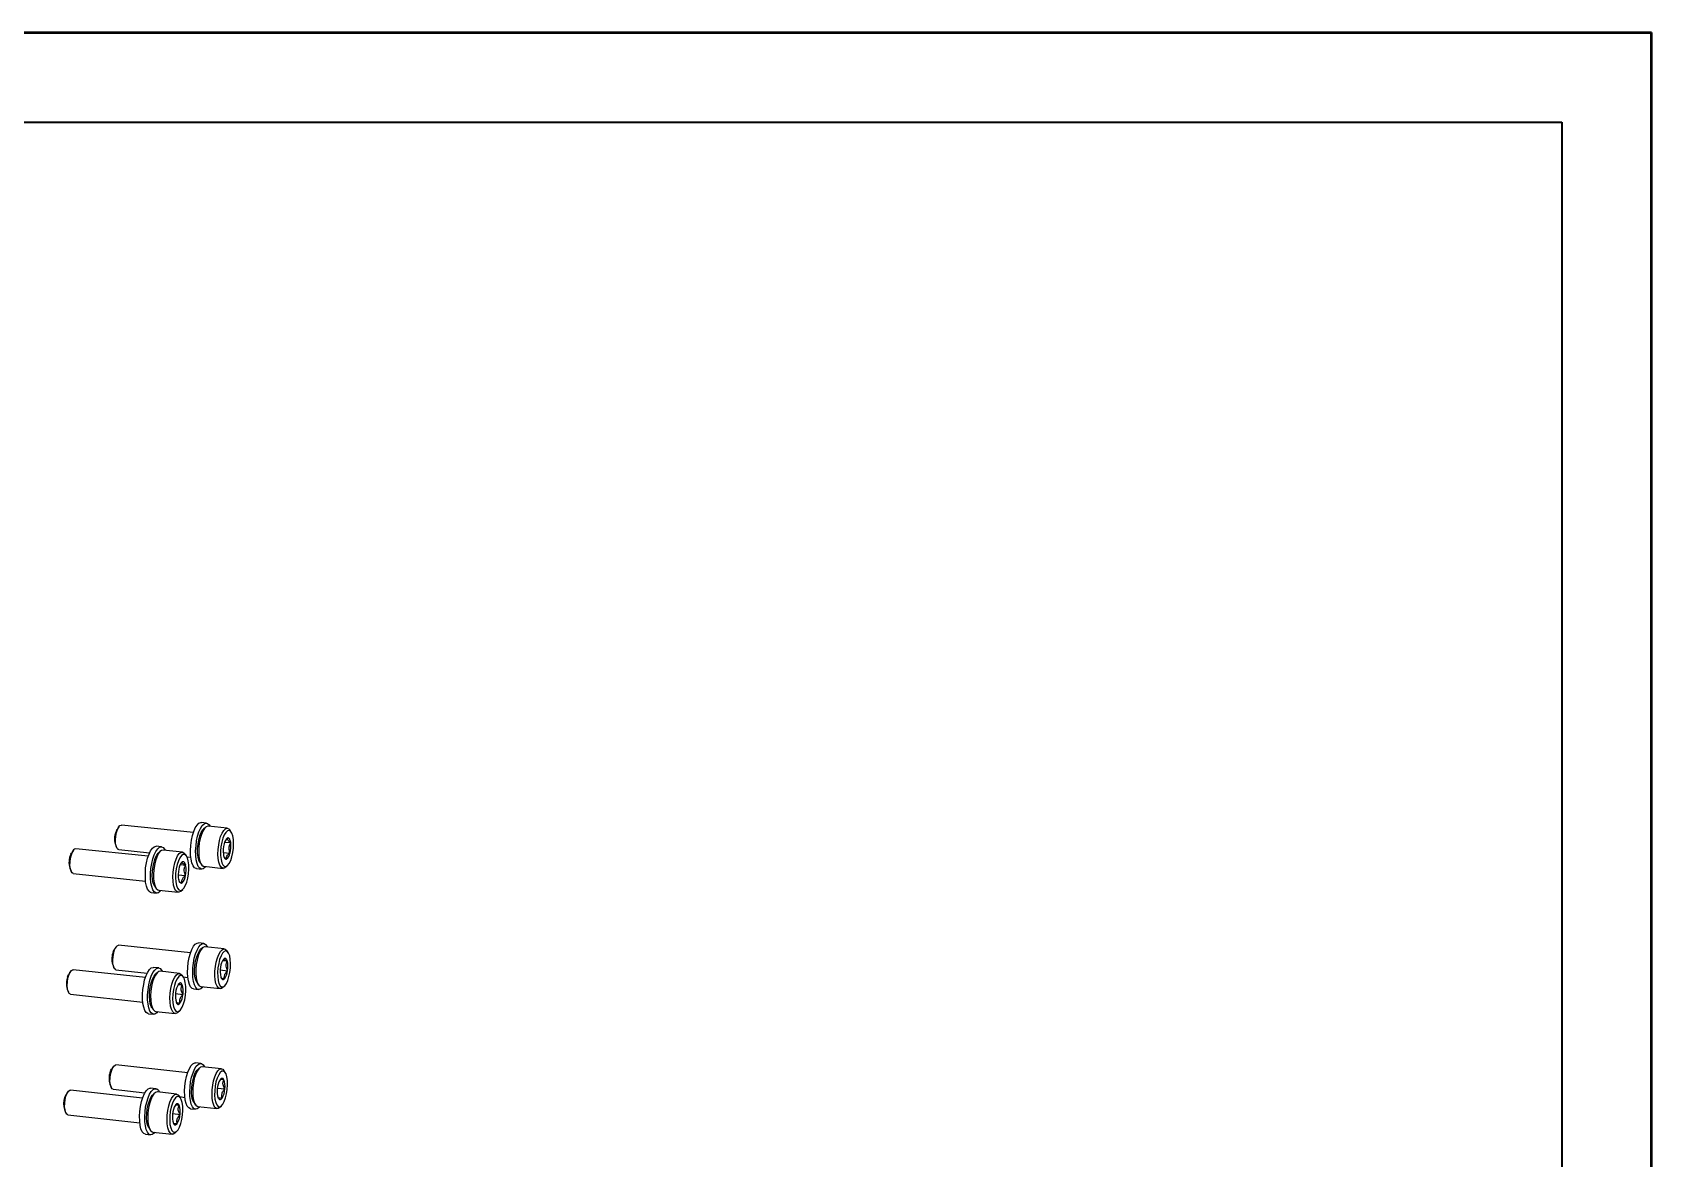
# Model space of a CAD drawing. Header units: millimetres. Extents: x 0 to 279, y 0 to 216.
# Drawn here: x 165 to 279.4, y 136.3 to 215.9 of the extents above; entities that cross this region are included whole.
import ezdxf

# ---------------------------------------------------------------- set-up
doc = ezdxf.new("R2010")
doc.units = ezdxf.units.MM
doc.layers.add('PAGE_BORDER', color=7, linetype='Continuous')

msp = doc.modelspace()

# ---------------------------------------------------------------- linework, layer by layer
at = {"color": 7, "linetype": 'Continuous', "lineweight": 50}
for p in [(0, 215.9), (279.4, 0)]:
    msp.add_line(p, (279.4, 215.9), dxfattribs=at)
at = {"color": 7, "linetype": 'Continuous', "lineweight": 25}
for p, q in [((170.94, 159.58), (170.95, 159.59)), ((171.08, 159.77), (170.95, 159.59)), ((176.34, 159.37), (171.26, 159.9)), ((177.27, 160.04), (176.91, 160.08)), ((177.19, 159.72), (177.06, 159.61)), ((178.74, 159.67), (177.38, 159.81)), ((179.02, 159.4), (178.92, 159.55)), ((167.86, 158.1), (167.73, 157.92)), ((173.15, 157.69), (168.04, 158.22)), ((170.83, 158.52), (170.92, 158.32)), ((171.07, 158.16), (173.25, 157.94)), ((174.09, 158.36), (173.72, 158.4)), ((174, 158.05), (173.87, 157.93)), ((175.57, 157.99), (174.2, 158.13)), ((178.45, 157.96), (178.93, 157.91)), ((178.56, 158.7), (178.99, 158.66)), ((167.61, 156.85), (167.7, 156.64)), ((167.68, 157.84), (167.73, 157.92)), ((175.42, 157.11), (175.8, 157.07)), ((175.56, 157.29), (175.49, 157.23)), ((175.85, 157.72), (175.74, 157.87)), ((175.88, 157.66), (176.16, 157.63)), ((176.56, 156.82), (176.92, 156.78)), ((176.81, 157.25), (176.91, 157.11)), ((177.08, 156.99), (178.44, 156.84)), ((178.64, 156.92), (178.76, 157.04)), ((167.85, 156.48), (172.96, 155.94)), ((175.27, 156.38), (175.79, 156.33)), ((173.37, 155.13), (173.74, 155.09)), ((173.62, 155.56), (173.72, 155.42)), ((173.89, 155.29), (175.26, 155.15)), ((175.46, 155.23), (175.59, 155.35)), ((170.68, 150.96), (170.75, 151.1)), ((170.88, 151.29), (170.75, 151.1)), ((176.14, 150.86), (171.06, 151.41)), ((177.07, 151.53), (176.7, 151.57)), ((176.98, 151.22), (176.85, 151.1)), ((178.53, 151.15), (177.17, 151.3)), ((170.64, 150.04), (170.72, 149.83)), ((178.42, 150.34), (178.74, 150.31)), ((178.8, 150.89), (178.71, 151.03)), ((167.67, 149.56), (167.54, 149.37)), ((172.95, 149.13), (167.85, 149.68)), ((170.87, 149.68), (173.08, 149.44)), ((173.89, 149.8), (173.52, 149.84)), ((173.8, 149.48), (173.67, 149.36)), ((175.37, 149.42), (174, 149.57)), ((175.64, 149.15), (175.54, 149.3)), ((175.63, 149.17), (175.95, 149.13)), ((178.24, 149.66), (178.76, 149.61)), ((167.42, 148.3), (167.51, 148.1)), ((167.66, 147.94), (172.76, 147.39)), ((175.08, 147.99), (175.6, 147.93)), ((175.27, 148.64), (175.55, 148.61)), ((176.35, 148.32), (176.71, 148.28)), ((176.6, 148.75), (176.69, 148.61)), ((176.87, 148.48), (178.23, 148.34)), ((178.42, 148.42), (178.55, 148.54)), ((173.16, 146.57), (173.53, 146.53)), ((173.41, 147), (173.51, 146.86)), ((173.69, 146.73), (175.05, 146.59)), ((175.25, 146.67), (175.38, 146.79)), ((176.86, 143.05), (176.5, 143.09)), ((170.69, 142.83), (170.56, 142.65)), ((175.94, 142.39), (170.87, 142.95)), ((176.78, 142.74), (176.65, 142.62)), ((178.33, 142.67), (176.97, 142.82)), ((178.59, 142.41), (178.5, 142.55)), ((167.48, 141.05), (167.35, 140.87)), ((172.75, 140.6), (167.66, 141.17)), ((170.44, 141.59), (170.53, 141.38)), ((170.67, 141.23), (172.92, 140.98)), ((173.69, 141.27), (173.32, 141.31)), ((173.6, 140.96), (173.47, 140.84)), ((175.16, 140.89), (173.8, 141.04)), ((175.43, 140.62), (175.34, 140.76)), ((178.04, 141.31), (178.56, 141.25)), ((167.23, 139.8), (167.31, 139.59)), ((175.38, 140.71), (175.74, 140.66)), ((176.13, 139.86), (176.5, 139.82)), ((176.39, 140.28), (176.48, 140.14)), ((176.65, 140.02), (178.01, 139.87)), ((178.09, 140.64), (178.37, 140.61)), ((178.2, 139.95), (178.33, 140.06)), ((167.47, 139.43), (172.56, 138.87)), ((173.21, 138.48), (173.3, 138.34)), ((174.88, 139.51), (175.4, 139.45)), ((174.93, 138.83), (175.2, 138.8)), ((172.96, 138.05), (173.32, 138.01)), ((173.48, 138.21), (174.84, 138.06)), ((175.04, 138.14), (175.17, 138.26))]:
    msp.add_line(p, q, dxfattribs=at)
at = {"color": 7, "linetype": 'Continuous', "lineweight": 25, "flags": 128}
for points in [[(171.07, 158.16), (171.03, 158.17), (170.95, 158.25), (170.89, 158.4), (170.85, 158.61), (170.84, 158.85), (170.86, 159.11), (170.91, 159.36), (170.98, 159.58), (171.06, 159.75)], [(171.06, 159.75), (171.15, 159.86), (171.25, 159.9), (171.26, 159.9)], [(176.56, 156.82), (176.54, 156.82), (176.43, 156.88), (176.32, 157.02), (176.24, 157.22), (176.18, 157.48), (176.15, 157.78), (176.14, 158.11), (176.16, 158.46), (176.21, 158.82), (176.28, 159.15), (176.37, 159.45), (176.48, 159.7), (176.6, 159.9), (176.73, 160.02), (176.86, 160.08), (176.91, 160.08)], [(177.23, 156.97), (177.16, 156.89), (177.03, 156.8), (176.91, 156.79), (176.79, 156.85), (176.69, 156.98), (176.61, 157.18), (176.55, 157.44), (176.51, 157.74), (176.5, 158.08), (176.53, 158.43), (176.57, 158.78), (176.64, 159.11), (176.74, 159.41), (176.85, 159.66), (176.97, 159.86), (177.1, 159.98), (177.23, 160.04), (177.35, 160.01), (177.46, 159.92), (177.53, 159.79)], [(176.81, 157.25), (176.73, 157.41), (176.67, 157.64), (176.64, 157.92), (176.64, 158.23), (176.67, 158.54), (176.72, 158.85), (176.8, 159.14), (176.9, 159.37), (177.01, 159.55), (177.06, 159.61)], [(177.38, 159.81), (177.36, 159.81), (177.24, 159.77), (177.12, 159.66), (177.01, 159.47), (176.91, 159.24), (176.82, 158.95), (176.76, 158.64), (176.73, 158.31), (176.72, 157.99), (176.73, 157.69), (176.78, 157.42), (176.85, 157.21), (176.94, 157.07), (177.04, 156.99), (177.08, 156.99)], [(178.64, 156.92), (178.52, 156.85), (178.41, 156.85), (178.3, 156.92), (178.21, 157.07), (178.14, 157.28), (178.1, 157.54), (178.08, 157.84), (178.09, 158.17), (178.13, 158.49), (178.19, 158.81), (178.27, 159.09), (178.37, 159.33), (178.49, 159.51), (178.61, 159.63), (178.72, 159.67), (178.84, 159.63), (178.92, 159.55)], [(178.87, 157.18), (178.98, 157.39), (179.07, 157.65), (179.13, 157.95), (179.17, 158.27), (179.19, 158.58), (179.17, 158.87), (179.13, 159.13), (179.06, 159.33), (178.97, 159.46), (178.86, 159.51), (178.75, 159.48), (178.63, 159.38), (178.52, 159.2), (178.43, 158.97), (178.35, 158.68), (178.29, 158.37), (178.27, 158.06), (178.27, 157.75), (178.3, 157.47), (178.35, 157.24), (178.43, 157.08), (178.53, 156.99), (178.64, 156.97), (178.76, 157.04), (178.87, 157.18)], [(167.85, 156.48), (167.78, 156.52), (167.7, 156.63), (167.65, 156.81), (167.62, 157.04), (167.63, 157.29), (167.66, 157.55), (167.72, 157.79), (167.79, 157.99)], [(173.37, 155.13), (173.32, 155.14), (173.21, 155.22), (173.11, 155.37), (173.03, 155.59), (172.97, 155.86), (172.95, 156.17), (172.95, 156.52), (172.97, 156.87), (173.03, 157.22), (173.11, 157.55), (173.21, 157.84), (173.32, 158.08), (173.45, 158.26), (173.58, 158.37), (173.71, 158.4), (173.72, 158.4)], [(174.05, 155.28), (173.95, 155.17), (173.82, 155.09), (173.69, 155.1), (173.58, 155.18), (173.48, 155.33), (173.4, 155.55), (173.34, 155.82), (173.31, 156.14), (173.31, 156.48), (173.34, 156.83), (173.4, 157.18), (173.48, 157.51), (173.58, 157.8), (173.69, 158.04), (173.82, 158.22), (173.95, 158.33), (174.08, 158.36), (174.2, 158.32), (174.3, 158.2), (174.35, 158.12)], [(173.62, 155.56), (173.59, 155.61), (173.51, 155.8), (173.46, 156.05), (173.44, 156.34), (173.45, 156.65), (173.49, 156.97), (173.56, 157.28), (173.64, 157.55), (173.75, 157.77), (173.86, 157.92), (173.87, 157.93)], [(174.2, 158.13), (174.1, 158.11), (173.98, 158.02), (173.86, 157.86), (173.75, 157.64), (173.66, 157.36), (173.59, 157.05), (173.54, 156.73), (173.52, 156.4), (173.53, 156.09), (173.57, 155.81), (173.64, 155.58), (173.72, 155.41), (173.82, 155.31), (173.89, 155.29)], [(175.46, 155.23), (175.43, 155.2), (175.31, 155.15), (175.19, 155.17), (175.09, 155.27), (175.01, 155.43), (174.94, 155.66), (174.91, 155.94), (174.9, 156.25), (174.92, 156.58), (174.96, 156.91), (175.03, 157.22), (175.12, 157.49), (175.23, 157.72), (175.35, 157.88), (175.47, 157.97), (175.59, 157.99), (175.69, 157.92), (175.74, 157.87)], [(178.99, 158.66), (178.97, 158.73), (178.95, 158.8), (178.93, 158.86), (178.91, 158.91), (178.88, 158.95), (178.85, 158.98), (178.81, 158.99), (178.78, 158.99)], [(175.77, 155.61), (175.87, 155.86), (175.94, 156.15), (175.99, 156.46), (176.02, 156.78), (176.01, 157.09), (175.98, 157.36), (175.92, 157.58), (175.83, 157.74), (175.73, 157.82), (175.62, 157.82), (175.5, 157.75), (175.39, 157.59), (175.28, 157.38), (175.19, 157.11), (175.13, 156.8), (175.09, 156.48), (175.08, 156.17), (175.1, 155.88), (175.15, 155.63), (175.22, 155.44), (175.32, 155.32), (175.43, 155.27), (175.54, 155.31), (175.66, 155.43), (175.77, 155.61)], [(175.8, 157.07), (175.78, 157.14), (175.75, 157.19), (175.73, 157.24), (175.7, 157.28), (175.67, 157.3), (175.63, 157.31), (175.6, 157.31), (175.56, 157.29)], [(178.47, 157.82), (178.48, 157.75), (178.5, 157.68), (178.52, 157.62), (178.54, 157.57), (178.57, 157.53), (178.6, 157.5), (178.64, 157.49), (178.67, 157.49)], [(175.31, 156.04), (175.32, 155.97), (175.35, 155.91), (175.37, 155.86), (175.4, 155.83), (175.44, 155.81), (175.47, 155.8), (175.5, 155.8), (175.54, 155.81)], [(170.87, 149.68), (170.83, 149.69), (170.75, 149.77), (170.69, 149.92), (170.66, 150.12), (170.65, 150.36), (170.67, 150.62), (170.71, 150.87), (170.78, 151.09)], [(170.78, 151.09), (170.87, 151.27), (170.96, 151.37), (171.06, 151.41), (171.06, 151.41)], [(176.35, 148.32), (176.26, 148.35), (176.15, 148.46), (176.06, 148.64), (175.99, 148.88), (175.95, 149.16), (175.93, 149.49), (175.94, 149.84), (175.98, 150.19), (176.04, 150.53), (176.13, 150.84), (176.24, 151.11), (176.36, 151.33), (176.48, 151.48), (176.61, 151.56), (176.7, 151.57)], [(177.02, 148.47), (177, 148.44), (176.87, 148.32), (176.74, 148.28), (176.62, 148.31), (176.51, 148.42), (176.42, 148.6), (176.35, 148.84), (176.31, 149.13), (176.3, 149.45), (176.31, 149.8), (176.35, 150.15), (176.41, 150.49), (176.5, 150.8), (176.6, 151.07), (176.72, 151.29), (176.85, 151.44), (176.98, 151.52), (177.1, 151.52), (177.21, 151.45), (177.31, 151.31), (177.33, 151.28)], [(176.6, 148.75), (176.53, 148.88), (176.47, 149.1), (176.43, 149.37), (176.43, 149.67), (176.45, 149.98), (176.5, 150.3), (176.58, 150.58), (176.67, 150.83), (176.78, 151.02), (176.85, 151.1)], [(177.17, 151.3), (177.12, 151.3), (177.01, 151.24), (176.89, 151.11), (176.78, 150.91), (176.68, 150.66), (176.6, 150.36), (176.54, 150.04), (176.51, 149.72), (176.51, 149.4), (176.53, 149.11), (176.58, 148.86), (176.66, 148.67), (176.75, 148.54), (176.86, 148.49), (176.87, 148.48)], [(178.42, 148.42), (178.34, 148.36), (178.22, 148.34), (178.11, 148.39), (178.02, 148.52), (177.94, 148.71), (177.89, 148.96), (177.87, 149.25), (177.87, 149.57), (177.9, 149.9), (177.96, 150.22), (178.04, 150.51), (178.14, 150.76), (178.25, 150.96), (178.37, 151.09), (178.48, 151.15), (178.6, 151.13), (178.7, 151.04), (178.71, 151.03)], [(178.78, 148.92), (178.86, 149.19), (178.93, 149.49), (178.96, 149.81), (178.97, 150.12), (178.95, 150.41), (178.91, 150.65), (178.83, 150.84), (178.74, 150.96), (178.64, 151), (178.52, 150.96), (178.41, 150.84), (178.3, 150.66), (178.2, 150.41), (178.13, 150.12), (178.08, 149.81), (178.05, 149.49), (178.06, 149.19), (178.09, 148.92), (178.15, 148.7), (178.24, 148.55), (178.34, 148.47), (178.45, 148.47), (178.56, 148.55), (178.68, 148.71), (178.78, 148.92)], [(178.74, 150.31), (178.71, 150.37), (178.69, 150.41), (178.66, 150.45), (178.63, 150.47), (178.6, 150.48), (178.56, 150.48), (178.52, 150.46), (178.49, 150.43)], [(167.66, 147.94), (167.65, 147.94), (167.56, 148), (167.49, 148.13), (167.45, 148.32), (167.43, 148.55), (167.44, 148.81), (167.48, 149.07), (167.54, 149.3)], [(167.45, 149.19), (167.52, 149.34), (167.54, 149.37)], [(167.54, 149.3), (167.62, 149.49), (167.72, 149.62), (167.81, 149.68), (167.85, 149.68)], [(173.16, 146.57), (173.12, 146.58), (173.01, 146.66), (172.91, 146.8), (172.83, 147.02), (172.77, 147.29), (172.74, 147.6), (172.74, 147.94), (172.77, 148.29), (172.83, 148.64), (172.9, 148.97), (173, 149.27), (173.12, 149.51), (173.24, 149.69), (173.37, 149.8), (173.5, 149.84), (173.52, 149.84)], [(173.84, 146.72), (173.75, 146.62), (173.62, 146.54), (173.49, 146.54), (173.37, 146.62), (173.27, 146.76), (173.2, 146.98), (173.14, 147.25), (173.11, 147.56), (173.11, 147.9), (173.14, 148.25), (173.19, 148.6), (173.27, 148.93), (173.37, 149.23), (173.48, 149.47), (173.61, 149.65), (173.74, 149.76), (173.87, 149.8), (173.99, 149.76), (174.1, 149.65), (174.15, 149.55)], [(173.41, 147), (173.37, 147.07), (173.3, 147.26), (173.26, 147.51), (173.24, 147.81), (173.25, 148.12), (173.29, 148.44), (173.36, 148.74), (173.45, 149.01), (173.56, 149.22), (173.67, 149.36)], [(174, 149.57), (173.9, 149.55), (173.78, 149.46), (173.66, 149.3), (173.55, 149.08), (173.46, 148.81), (173.39, 148.5), (173.34, 148.17), (173.32, 147.84), (173.33, 147.53), (173.37, 147.25), (173.43, 147.03), (173.51, 146.86), (173.61, 146.76), (173.69, 146.73)], [(175.25, 146.67), (175.22, 146.64), (175.1, 146.59), (174.98, 146.61), (174.88, 146.71), (174.8, 146.88), (174.73, 147.11), (174.7, 147.38), (174.69, 147.7), (174.71, 148.02), (174.76, 148.35), (174.83, 148.66), (174.92, 148.93), (175.03, 149.15), (175.15, 149.31), (175.27, 149.4), (175.38, 149.42), (175.49, 149.35), (175.54, 149.3)], [(175.65, 147.27), (175.73, 147.56), (175.78, 147.87), (175.81, 148.19), (175.81, 148.5), (175.77, 148.77), (175.72, 149), (175.64, 149.16), (175.54, 149.25), (175.42, 149.26), (175.31, 149.19), (175.19, 149.04), (175.09, 148.83), (175, 148.57), (174.93, 148.27), (174.89, 147.95), (174.87, 147.63), (174.89, 147.34), (174.94, 147.08), (175.01, 146.89), (175.1, 146.76), (175.21, 146.71), (175.32, 146.74), (175.44, 146.85), (175.55, 147.03), (175.65, 147.27)], [(178.29, 149.15), (178.31, 149.09), (178.34, 149.05), (178.37, 149.01), (178.4, 148.99), (178.43, 148.98), (178.47, 148.98), (178.5, 149), (178.54, 149.03)], [(175.55, 148.61), (175.53, 148.66), (175.5, 148.7), (175.47, 148.73), (175.44, 148.74), (175.4, 148.74), (175.36, 148.73), (175.33, 148.71), (175.29, 148.67)], [(175.13, 147.36), (175.16, 147.31), (175.19, 147.27), (175.22, 147.25), (175.25, 147.23), (175.29, 147.23), (175.32, 147.25), (175.36, 147.27), (175.39, 147.31)], [(176.13, 139.86), (176.02, 139.91), (175.91, 140.03), (175.83, 140.22), (175.77, 140.47), (175.73, 140.77), (175.72, 141.1), (175.74, 141.45), (175.79, 141.8), (175.86, 142.13), (175.95, 142.44), (176.06, 142.69), (176.18, 142.9), (176.31, 143.03), (176.44, 143.09), (176.5, 143.09)], [(176.8, 140), (176.75, 139.94), (176.62, 139.84), (176.5, 139.82), (176.38, 139.87), (176.28, 139.99), (176.19, 140.18), (176.13, 140.43), (176.1, 140.73), (176.09, 141.06), (176.11, 141.41), (176.15, 141.76), (176.22, 142.09), (176.32, 142.4), (176.43, 142.65), (176.55, 142.86), (176.67, 142.99), (176.8, 143.05), (176.92, 143.04), (177.03, 142.95), (177.12, 142.81)], [(170.67, 141.23), (170.6, 141.27), (170.53, 141.38), (170.48, 141.55), (170.45, 141.78), (170.46, 142.03), (170.49, 142.28), (170.55, 142.52)], [(170.46, 142.42), (170.52, 142.59), (170.56, 142.65)], [(170.55, 142.52), (170.63, 142.72), (170.72, 142.87), (170.81, 142.94), (170.87, 142.95)], [(176.39, 140.28), (176.37, 140.3), (176.29, 140.48), (176.24, 140.72), (176.22, 141), (176.23, 141.31), (176.26, 141.62), (176.32, 141.93), (176.4, 142.2), (176.5, 142.43), (176.62, 142.59), (176.65, 142.62)], [(176.97, 142.82), (176.95, 142.82), (176.84, 142.79), (176.72, 142.68), (176.6, 142.5), (176.5, 142.26), (176.41, 141.98), (176.35, 141.67), (176.31, 141.34), (176.3, 141.02), (176.31, 140.72), (176.36, 140.46), (176.42, 140.25), (176.51, 140.1), (176.62, 140.03), (176.65, 140.02)], [(178.2, 139.95), (178.09, 139.87), (177.97, 139.87), (177.87, 139.95), (177.78, 140.1), (177.71, 140.31), (177.67, 140.57), (177.66, 140.87), (177.67, 141.19), (177.71, 141.52), (177.77, 141.83), (177.86, 142.11), (177.96, 142.35), (178.07, 142.53), (178.19, 142.64), (178.31, 142.67), (178.42, 142.64), (178.5, 142.55)], [(178.62, 140.62), (178.69, 140.91), (178.74, 141.22), (178.76, 141.54), (178.75, 141.84), (178.71, 142.1), (178.65, 142.31), (178.57, 142.45), (178.46, 142.51), (178.35, 142.5), (178.24, 142.41), (178.13, 142.25), (178.02, 142.02), (177.94, 141.75), (177.88, 141.44), (177.85, 141.13), (177.84, 140.82), (177.86, 140.54), (177.92, 140.3), (177.99, 140.12), (178.09, 140.02), (178.19, 139.99), (178.31, 140.04), (178.42, 140.17), (178.53, 140.37), (178.62, 140.62)], [(178.5, 141.9), (178.47, 141.95), (178.44, 141.98), (178.41, 142), (178.38, 142), (178.34, 142), (178.31, 141.98), (178.27, 141.95), (178.24, 141.9)], [(167.25, 140.64), (167.32, 140.81), (167.35, 140.87)], [(167.34, 140.75), (167.42, 140.95), (167.51, 141.09), (167.61, 141.16), (167.66, 141.17)], [(172.96, 138.05), (172.95, 138.05), (172.83, 138.11), (172.73, 138.23), (172.64, 138.43), (172.58, 138.68), (172.55, 138.99), (172.54, 139.32), (172.56, 139.67), (172.61, 140.02), (172.68, 140.36), (172.77, 140.66), (172.88, 140.92), (173.01, 141.12), (173.14, 141.25), (173.27, 141.31), (173.32, 141.31)], [(173.63, 138.2), (173.57, 138.13), (173.44, 138.03), (173.32, 138.01), (173.2, 138.06), (173.1, 138.19), (173.01, 138.39), (172.95, 138.64), (172.91, 138.94), (172.91, 139.28), (172.93, 139.63), (172.97, 139.98), (173.05, 140.32), (173.14, 140.62), (173.25, 140.88), (173.37, 141.08), (173.5, 141.21), (173.63, 141.27), (173.76, 141.25), (173.87, 141.16), (173.95, 141.02)], [(173.21, 138.48), (173.19, 138.51), (173.11, 138.69), (173.06, 138.92), (173.04, 139.21), (173.05, 139.52), (173.08, 139.84), (173.14, 140.15), (173.23, 140.42), (173.33, 140.65), (173.44, 140.81), (173.47, 140.84)], [(173.8, 141.04), (173.78, 141.04), (173.67, 141), (173.55, 140.9), (173.43, 140.72), (173.33, 140.48), (173.24, 140.2), (173.17, 139.89), (173.13, 139.56), (173.12, 139.23), (173.13, 138.93), (173.18, 138.67), (173.24, 138.45), (173.33, 138.3), (173.44, 138.22), (173.48, 138.21)], [(175.04, 138.14), (175.04, 138.14), (174.92, 138.07), (174.8, 138.07), (174.7, 138.15), (174.61, 138.3), (174.54, 138.51), (174.5, 138.78), (174.48, 139.08), (174.5, 139.41), (174.54, 139.73), (174.6, 140.05), (174.69, 140.33), (174.8, 140.57), (174.91, 140.74), (175.03, 140.85), (175.15, 140.89), (175.26, 140.84), (175.34, 140.76)], [(167.47, 139.43), (167.39, 139.48), (167.32, 139.59), (167.27, 139.77), (167.24, 139.99), (167.25, 140.25), (167.28, 140.51), (167.34, 140.75)], [(175.46, 138.81), (175.53, 139.1), (175.58, 139.42), (175.6, 139.73), (175.59, 140.03), (175.56, 140.3), (175.49, 140.51), (175.41, 140.65), (175.3, 140.72), (175.19, 140.72), (175.07, 140.63), (174.96, 140.46), (174.86, 140.24), (174.77, 139.96), (174.71, 139.66), (174.68, 139.34), (174.67, 139.03), (174.69, 138.74), (174.74, 138.5), (174.82, 138.32), (174.91, 138.22), (175.02, 138.19), (175.14, 138.24), (175.26, 138.36), (175.36, 138.56), (175.46, 138.81)], [(175.34, 140.11), (175.31, 140.15), (175.28, 140.18), (175.25, 140.2), (175.21, 140.21), (175.18, 140.21), (175.14, 140.19), (175.11, 140.16), (175.07, 140.12)], [(178.11, 140.61), (178.13, 140.56), (178.16, 140.53), (178.19, 140.51), (178.23, 140.51), (178.26, 140.51), (178.3, 140.53), (178.33, 140.56), (178.37, 140.61)], [(174.94, 138.81), (174.96, 138.76), (174.99, 138.73), (175.02, 138.71), (175.06, 138.7), (175.09, 138.71), (175.13, 138.73), (175.17, 138.76), (175.2, 138.8)]]:
    msp.add_lwpolyline(points, dxfattribs=at)
at = {"color": 7, "linetype": 'Continuous', "lineweight": 25}
for centre, radius, start, end in [((172.11, 158.93), 1.34, 151.1998, 197.657), ((168.08, 157.93), 0.299, 98.6977, 167.5434), ((180.45, 158.06), 2, 165.008, 186.743), ((179.07, 158.52), 0.548, 121.4767, 174.5984), ((177, 158.42), 2, 345.0185, 6.7259), ((168.9, 157.25), 1.35, 154.3517, 197.6506), ((177.12, 156.38), 1.85, 167.6494, 190.741), ((176.15, 156.7), 0.838, 134.6197, 174.3694), ((173.98, 156.72), 1.85, 347.6582, 10.7179), ((178.38, 157.96), 0.55, 301.5859, 354.5682), ((174.95, 156.41), 0.84, 314.6899, 354.3508), ((172, 150.44), 1.42, 158.3104, 196.2823), ((179.37, 149.76), 1.11, 142.6234, 175.0558), ((177.15, 149.9), 1.64, 349.5267, 14.3638), ((168.77, 148.7), 1.4, 159.9442, 196.5351), ((179.87, 149.56), 1.63, 169.5184, 194.393), ((177.65, 149.7), 1.11, 322.6724, 355.0427), ((176.52, 147.81), 1.45, 170.6885, 197.83), ((176.39, 147.95), 1.31, 146.8333, 175.9274), ((174.29, 148.03), 1.32, 326.8726, 355.9161), ((174.17, 148.17), 1.46, 350.6974, 17.7939), ((171.75, 141.98), 1.37, 161.0951, 196.6803), ((179.49, 141.17), 1.46, 149.7011, 176.583), ((177.27, 141.45), 1.31, 351.3757, 20.2678), ((179.33, 141.06), 1.31, 171.3661, 200.3093), ((177.11, 141.34), 1.46, 329.7341, 356.5727), ((168.55, 140.19), 1.38, 160.8752, 196.6252), ((176.31, 139.38), 1.44, 149.2163, 176.4707), ((174.09, 139.65), 1.33, 351.253, 20.0783), ((176.18, 139.26), 1.32, 171.2434, 200.1194), ((173.96, 139.54), 1.44, 329.2503, 356.4603)]:
    msp.add_arc(centre, radius, start, end, dxfattribs=at)
for points, knots in [([(178.78, 158.99), (178.74, 158.97), (178.69, 158.94), (178.65, 158.9), (178.64, 158.88)], [0, 0, 0, 0, 0.620345, 1, 1, 1, 1]), ([(178.99, 158.66), (178.91, 158.71), (178.79, 158.8), (178.75, 158.91), (178.77, 158.97), (178.78, 158.99)], [0, 0, 0, 0, 0.439128, 0.751376, 1, 1, 1, 1]), ([(178.93, 157.91), (178.9, 158.02), (178.84, 158.21), (178.89, 158.47), (178.96, 158.6), (178.99, 158.66)], [0, 0, 0, 0, 0.439128, 0.751376, 1, 1, 1, 1]), ([(175.8, 157.07), (175.72, 157.1), (175.59, 157.17), (175.54, 157.24), (175.55, 157.28), (175.56, 157.29)], [0, 0, 0, 0, 0.439128, 0.751376, 1, 1, 1, 1]), ([(175.79, 156.33), (175.75, 156.44), (175.68, 156.63), (175.71, 156.89), (175.77, 157.01), (175.8, 157.07)], [0, 0, 0, 0, 0.439128, 0.751376, 1, 1, 1, 1]), ([(178.49, 157.65), (178.51, 157.63), (178.55, 157.57), (178.63, 157.52), (178.67, 157.49)], [0, 0, 0, 0, 0.463661, 1, 1, 1, 1]), ([(178.67, 157.49), (178.67, 157.51), (178.66, 157.58), (178.69, 157.7), (178.8, 157.82), (178.9, 157.88), (178.93, 157.91)], [0, 0, 0, 0, 0.1560255, 0.4937074, 0.8190578, 1, 1, 1, 1]), ([(175.31, 155.96), (175.31, 155.96), (175.31, 155.93), (175.4, 155.88), (175.5, 155.83), (175.54, 155.81)], [0, 0, 0, 0, 0.068565, 0.587112, 1, 1, 1, 1]), ([(175.54, 155.81), (175.54, 155.84), (175.52, 155.93), (175.55, 156.08), (175.66, 156.23), (175.75, 156.3), (175.79, 156.33)], [0, 0, 0, 0, 0.1560255, 0.4937074, 0.8190578, 1, 1, 1, 1]), ([(178.74, 150.31), (178.66, 150.33), (178.53, 150.37), (178.47, 150.41), (178.48, 150.43), (178.49, 150.43)], [0, 0, 0, 0, 0.439128, 0.751376, 1, 1, 1, 1]), ([(178.76, 149.61), (178.72, 149.71), (178.64, 149.89), (178.66, 150.14), (178.71, 150.26), (178.74, 150.31)], [0, 0, 0, 0, 0.439128, 0.751376, 1, 1, 1, 1]), ([(178.3, 149.12), (178.3, 149.12), (178.3, 149.1), (178.39, 149.07), (178.49, 149.04), (178.54, 149.03)], [0, 0, 0, 0, 0.220294, 0.654371, 1, 1, 1, 1]), ([(178.54, 149.03), (178.53, 149.06), (178.52, 149.15), (178.54, 149.32), (178.64, 149.49), (178.73, 149.57), (178.76, 149.61)], [0, 0, 0, 0, 0.156025, 0.493707, 0.819058, 1, 1, 1, 1]), ([(175.55, 148.61), (175.47, 148.63), (175.34, 148.65), (175.28, 148.66), (175.29, 148.67), (175.29, 148.67)], [0, 0, 0, 0, 0.439128, 0.751376, 1, 1, 1, 1]), ([(175.39, 147.31), (175.39, 147.34), (175.37, 147.44), (175.39, 147.63), (175.49, 147.81), (175.57, 147.9), (175.6, 147.93)], [0, 0, 0, 0, 0.156025, 0.493707, 0.819058, 1, 1, 1, 1]), ([(175.6, 147.93), (175.55, 148.04), (175.47, 148.21), (175.48, 148.45), (175.53, 148.56), (175.55, 148.61)], [0, 0, 0, 0, 0.4391279, 0.751376, 1, 1, 1, 1]), ([(175.14, 147.36), (175.14, 147.35), (175.14, 147.35), (175.25, 147.33), (175.35, 147.32), (175.39, 147.31)], [0, 0, 0, 0, 0.31136, 0.6947389, 1, 1, 1, 1]), ([(178.5, 141.9), (178.42, 141.91), (178.29, 141.92), (178.25, 141.91), (178.24, 141.91)], [0, 0, 0, 0, 0.632869, 1, 1, 1, 1]), ([(178.56, 141.25), (178.51, 141.35), (178.43, 141.52), (178.43, 141.74), (178.48, 141.85), (178.5, 141.9)], [0, 0, 0, 0, 0.439128, 0.751376, 1, 1, 1, 1]), ([(178.37, 140.61), (178.36, 140.64), (178.34, 140.75), (178.35, 140.93), (178.45, 141.12), (178.53, 141.22), (178.56, 141.25)], [0, 0, 0, 0, 0.156025, 0.493707, 0.819058, 1, 1, 1, 1]), ([(175.34, 140.11), (175.25, 140.11), (175.12, 140.12), (175.09, 140.12), (175.08, 140.12)], [0, 0, 0, 0, 0.623543, 1, 1, 1, 1]), ([(175.4, 139.45), (175.35, 139.55), (175.26, 139.72), (175.27, 139.95), (175.32, 140.06), (175.34, 140.11)], [0, 0, 0, 0, 0.439128, 0.751376, 1, 1, 1, 1]), ([(178.11, 140.61), (178.1, 140.61), (178.09, 140.62), (178.22, 140.62), (178.32, 140.61), (178.37, 140.61)], [0, 0, 0, 0, 0.439128, 0.751376, 1, 1, 1, 1]), ([(174.94, 138.81), (174.93, 138.81), (174.93, 138.82), (175.05, 138.81), (175.16, 138.8), (175.2, 138.8)], [0, 0, 0, 0, 0.439128, 0.751376, 1, 1, 1, 1]), ([(175.2, 138.8), (175.2, 138.83), (175.17, 138.94), (175.19, 139.13), (175.29, 139.32), (175.37, 139.41), (175.4, 139.45)], [0, 0, 0, 0, 0.1560255, 0.4937074, 0.8190578, 1, 1, 1, 1])]:
    msp.add_open_spline(points, degree=3, knots=knots, dxfattribs=at)
at = {"layer": 'PAGE_BORDER', "lineweight": 35}
for p, q in [((6.35, 209.55), (273.05, 209.55)), ((273.05, 209.55), (273.05, 6.35))]:
    msp.add_line(p, q, dxfattribs=at)

doc.saveas('drawing.dxf')
